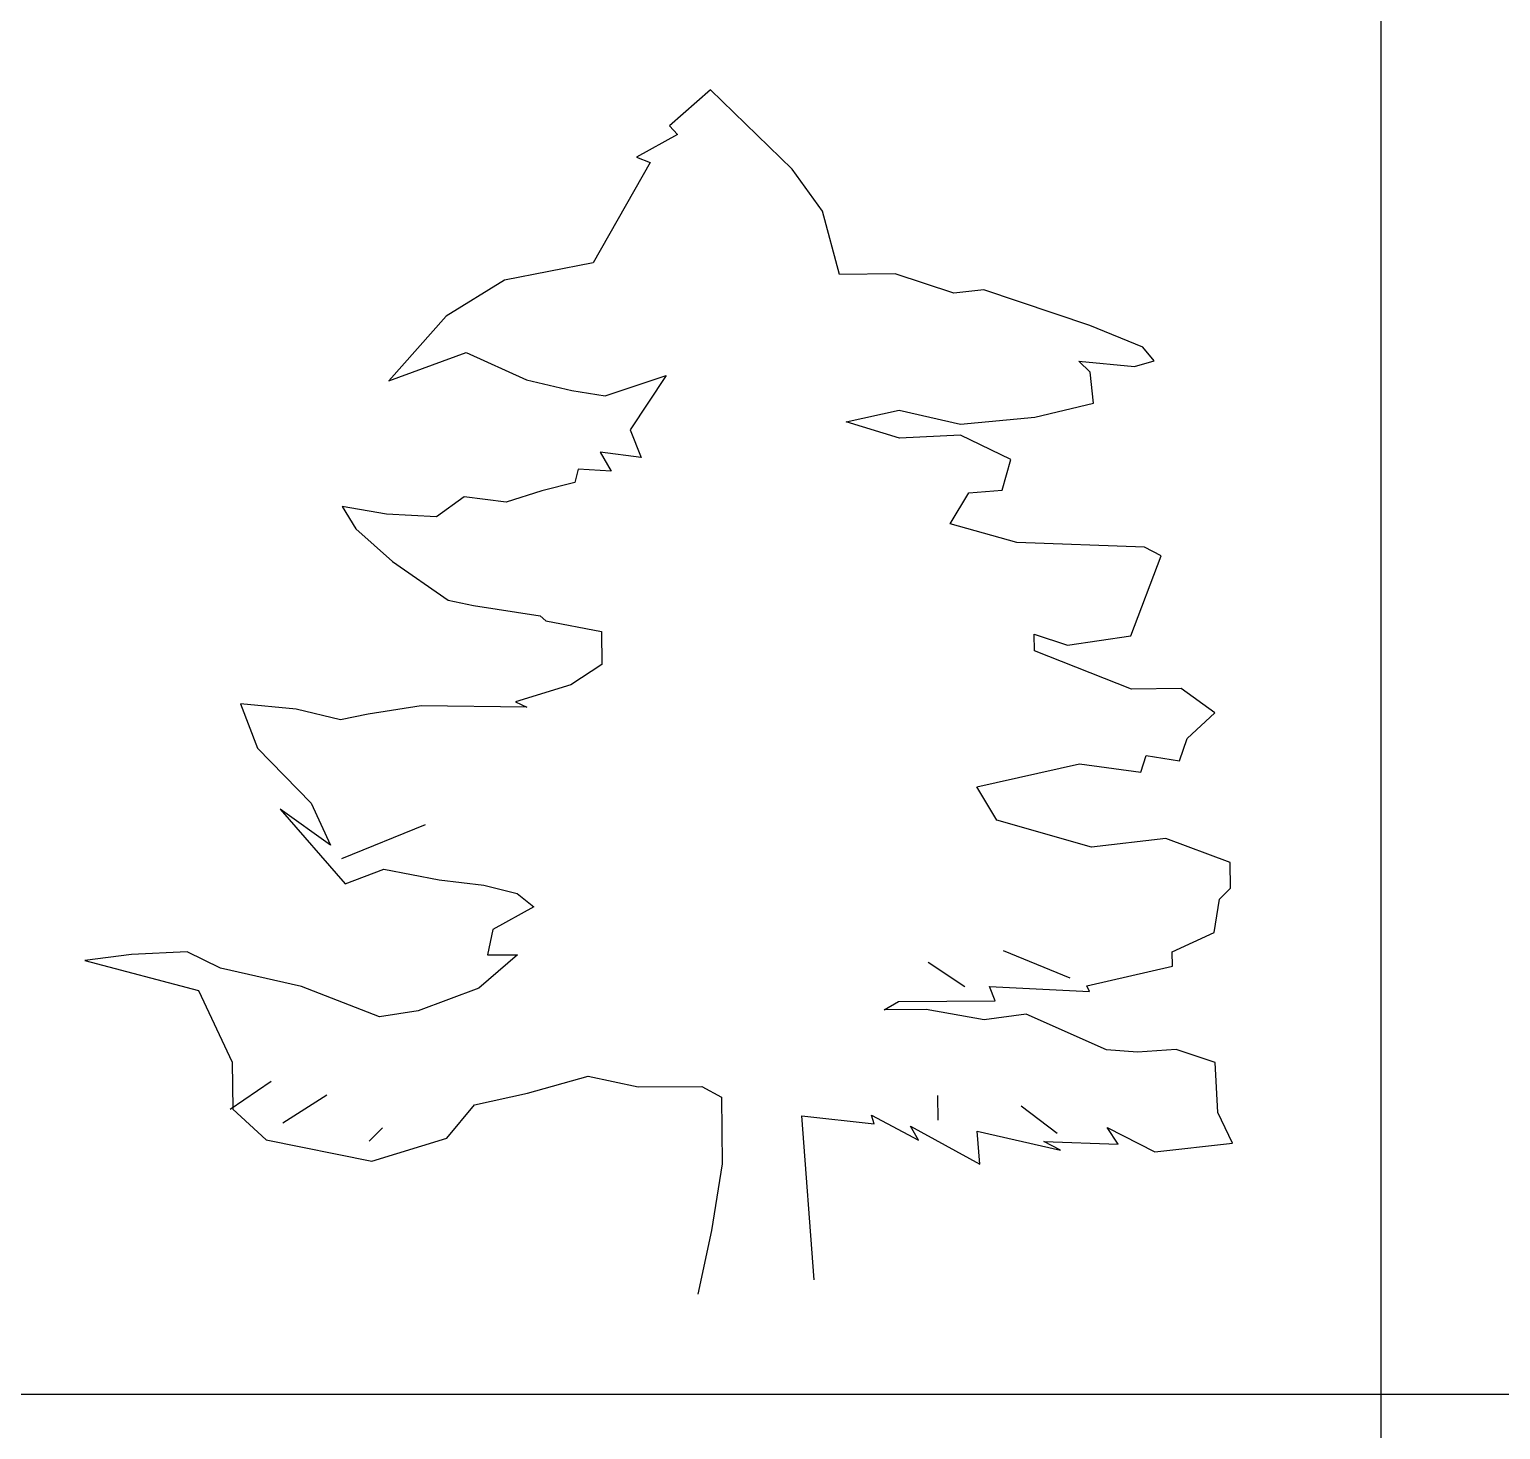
# Model space of a CAD drawing. Extents: x -72339 to 59654, y -38057 to 42097.
# Drawn here: x 5908 to 12162, y -234 to 5718 of the extents above; entities that cross this region are included whole.
import ezdxf

# ---------------------------------------------------------------- set-up
doc = ezdxf.new("R2010")
doc.units = 0
doc.header["$MEASUREMENT"] = 0
doc.layers.get('0').update_dxf_attribs({"linetype": 'CONTINUOUS'})
doc.styles.add('DIM', font='txt')

# ---------------------------------------------------------------- blocks, each defined once
blk = doc.blocks.new('906')
for p, q in [((12.8, 2126.3), (-59.7, 2062.6)), ((157.1, 1985.7), (12.8, 2126.3)), ((-59.7, 2062.6), (-45.6, 2047.3)), ((-45.6, 2047.3), (-118.3, 2007.4)), ((-118.3, 2007.4), (-94.3, 1997.7)), ((-94.3, 1997.7), (-195.4, 1820)), ((211, 1911.7), (157.1, 1985.7)), ((241.4, 1799.6), (211, 1911.7)), ((-195.4, 1820), (-352.4, 1789.3)), ((339.6, 1800.4), (241.4, 1799.6)), ((443.8, 1766.1), (339.6, 1800.4)), ((-352.4, 1789.3), (-455.8, 1725.3)), ((497.1, 1772.1), (443.8, 1766.1)), ((684.3, 1709), (497.1, 1772.1)), ((-455.8, 1725.3), (-557.4, 1610.8)), ((778.7, 1670.4), (684.3, 1709)), ((798.5, 1646.7), (778.7, 1670.4)), ((-557.4, 1610.8), (-420.2, 1661)), ((-420.2, 1661), (-313.1, 1612.7)), ((685, 1626.2), (665.2, 1645.7)), ((665.2, 1645.7), (763.5, 1636.6)), ((763.5, 1636.6), (798.5, 1646.7)), ((-173.9, 1584.4), (-66.1, 1620.3)), ((-66.1, 1620.3), (-129.9, 1524.3)), ((691, 1571.5), (685, 1626.2)), ((-313.1, 1612.7), (-233, 1593.7)), ((-233, 1593.7), (-173.9, 1584.4)), ((587.3, 1546.8), (691, 1571.5)), ((253.2, 1538.6), (347.1, 1558.9)), ((347.5, 1509.8), (253.2, 1538.6)), ((347.1, 1558.9), (455.4, 1534.5)), ((455.4, 1534.5), (587.3, 1546.8)), ((-129.9, 1524.3), (-109.9, 1475.3)), ((455.6, 1514.9), (347.5, 1509.8)), ((544.4, 1472), (455.6, 1514.9)), ((-109.9, 1475.3), (-183, 1484.6)), ((-183, 1484.6), (-163, 1451.1)), ((529.4, 1417.2), (544.4, 1472)), ((-222, 1454.8), (-227.5, 1430.9)), ((-163, 1451.1), (-222, 1454.8)), ((-286.3, 1416.4), (-349.3, 1396.3)), ((-227.5, 1430.9), (-286.3, 1416.4)), ((437.2, 1357.5), (470.4, 1412.5)), ((470.4, 1412.5), (529.4, 1417.2)), ((-561.2, 1374.9), (-639.9, 1388.4)), ((-639.9, 1388.4), (-615.7, 1349.2)), ((-423.8, 1405.5), (-472.7, 1370)), ((-349.3, 1396.3), (-423.8, 1405.5)), ((-472.7, 1370), (-561.2, 1374.9)), ((555.4, 1324.7), (437.2, 1357.5)), ((-615.7, 1349.2), (-550.7, 1290.8)), ((781.5, 1316.7), (555.4, 1324.7)), ((811.1, 1301.4), (781.5, 1316.7)), ((-550.7, 1290.8), (-451.9, 1222.8)), ((757.4, 1159.2), (811.1, 1301.4)), ((-451.9, 1222.8), (-406.9, 1213.3)), ((-406.9, 1213.3), (-288.8, 1194.6)), ((-288.8, 1194.6), (-278.9, 1186.2)), ((-278.9, 1186.2), (-180.5, 1167.3)), ((-180.5, 1167.3), (-180, 1108.4)), ((586.4, 1132.6), (586.1, 1162.1)), ((586.1, 1162.1), (645.2, 1142.9)), ((645.2, 1142.9), (757.4, 1159.2)), ((758.2, 1065.2), (586.4, 1132.6)), ((-180, 1108.4), (-234.5, 1072.8)), ((-234.5, 1072.8), (-332.5, 1042.6)), ((-332.5, 1042.6), (-312.8, 1032.9)), ((846.6, 1065.9), (758.2, 1065.2)), ((905.9, 1022.8), (846.6, 1065.9)), ((-721.3, 1029.7), (-819.7, 1038.8)), ((-819.7, 1038.8), (-789.6, 960.4)), ((-642.6, 1010.7), (-721.3, 1029.7)), ((-593.5, 1020.9), (-642.6, 1010.7)), ((-499.6, 1035.7), (-593.5, 1020.9)), ((-312.8, 1032.9), (-499.6, 1035.7)), ((857.1, 977.5), (905.9, 1022.8)), ((843.4, 938.1), (857.1, 977.5)), ((-789.6, 960.4), (-694.8, 862.8)), ((774.8, 917.9), (784.4, 947.4)), ((784.4, 947.4), (843.4, 938.1)), ((484.3, 891.7), (666.5, 932.5)), ((666.5, 932.5), (774.8, 917.9)), ((519.9, 833), (484.3, 891.7)), ((-694.8, 862.8), (-660.5, 788.7)), ((-660.5, 788.7), (-749.4, 852.6)), ((-749.4, 852.6), (-634.7, 720.1)), ((-640.6, 765), (-492.3, 825.1)), ((687.3, 785.2), (519.9, 833)), ((819.2, 800.3), (687.3, 785.2)), ((933.3, 757.7), (819.2, 800.3)), ((933.6, 712.7), (933.3, 757.7)), ((-634.7, 720.1), (-566.1, 745.9)), ((-566.1, 745.9), (-467.7, 727)), ((-467.7, 727), (-389, 717.8)), ((-389, 717.8), (-329.9, 702.8)), ((914.1, 692.9), (933.6, 712.7)), ((-300.2, 679.2), (-372.9, 639.3)), ((-329.9, 702.8), (-300.2, 679.2)), ((904.7, 633.9), (914.1, 692.9)), ((-372.9, 639.3), (-382.4, 594.3)), ((830.6, 599.6), (904.7, 633.9)), ((-914.5, 600), (-1012.8, 595)), ((-855.3, 571), (-914.5, 600)), ((649.9, 553.3), (531.5, 601.5)), ((830.8, 574.3), (830.6, 599.6)), ((-1012.8, 595), (-1095.5, 584.5)), ((-1095.5, 584.5), (-894.3, 531.4)), ((-329, 594.7), (-397.4, 535.2)), ((-382.4, 594.3), (-329, 594.7)), ((463.2, 537.8), (398.3, 580.8)), ((679.4, 539.5), (830.8, 574.3)), ((-711.9, 538.4), (-855.3, 571)), ((-894.3, 531.4), (-834.4, 404.1)), ((-573.9, 484.7), (-711.9, 538.4)), ((-397.4, 535.2), (-505.2, 495.1)), ((516.8, 512.9), (506.8, 538.1)), ((506.8, 538.1), (683.7, 529.7)), ((683.7, 529.7), (679.4, 539.5)), ((320.4, 497.3), (345.5, 511.6)), ((394.8, 497.9), (320.4, 497.3)), ((345.5, 511.6), (516.8, 512.9)), ((497.4, 479.1), (394.8, 497.9)), ((-505.2, 495.1), (-573.9, 484.7)), ((571.7, 489.5), (497.4, 479.1)), ((714, 426), (571.7, 489.5)), ((768.8, 422.2), (714, 426)), ((837.6, 427), (768.8, 422.2)), ((906.5, 403.7), (837.6, 427)), ((-834.4, 404.1), (-833.7, 321.2)), ((911.5, 315.2), (906.5, 403.7)), ((-837.9, 321.2), (-765.3, 370.9)), ((-311.7, 349.2), (-203.8, 379.5)), ((-203.8, 379.5), (-115.2, 360.6)), ((-745.1, 296.7), (-666.8, 346.4)), ((-405.6, 328.8), (-311.7, 349.2)), ((-115.2, 360.6), (-2.9, 361.4)), ((-2.9, 361.4), (32.4, 342.1)), ((32.4, 342.1), (33.3, 224.1)), ((416, 301.5), (415.6, 345.1)), ((-833.7, 321.2), (-774.3, 266.9)), ((-454.2, 269.5), (-405.6, 328.8)), ((626.7, 277.9), (563.2, 326.6)), ((937.1, 260.7), (911.5, 315.2)), ((-591.8, 264.2), (-568.1, 288.2)), ((196.3, 19), (174.4, 309.5)), ((174.4, 309.5), (302.3, 295)), ((302.3, 295), (298, 310.4)), ((298, 310.4), (381.1, 266.2)), ((381.1, 266.2), (366.9, 291.3)), ((366.9, 291.3), (489.6, 223.5)), ((735, 259.1), (715.1, 288.4)), ((715.1, 288.4), (799.7, 245.6)), ((-774.3, 266.9), (-587.3, 229.1)), ((-587.3, 229.1), (-454.2, 269.5)), ((489.6, 223.5), (484.9, 282.4)), ((484.9, 282.4), (632.6, 248.5)), ((632.6, 248.5), (603, 263.7)), ((603, 263.7), (735, 259.1)), ((799.7, 245.6), (937.1, 260.7)), ((33.3, 224.1), (14.6, 106.1)), ((14.6, 106.1), (-9.8, -6.5))]:
    blk.add_line(p, q)
at = {"linetype": 'Continuous', "style": 'DIM', "flags": 1}
for tag in ['XVALUE', 'YVALUE']:
    blk.add_attdef(tag, (-77023.7, -67567.3), '', height=0.02, dxfattribs=at)

msp = doc.modelspace()

# ---------------------------------------------------------------- linework, layer by layer
for p, q in [((11653.8, -18083.2), (11653.8, 41916.8)), ((-346.2, -83.2), (59653.8, -83.2))]:
    msp.add_line(p, q)

# ---------------------------------------------------------------- block references
at = {"xscale": 2.399999999906868, "yscale": 2.400000000023283, "zscale": 2.4}
msp.add_blockref('906', (8772.9, 357.3), dxfattribs=at)

doc.saveas('drawing.dxf')
